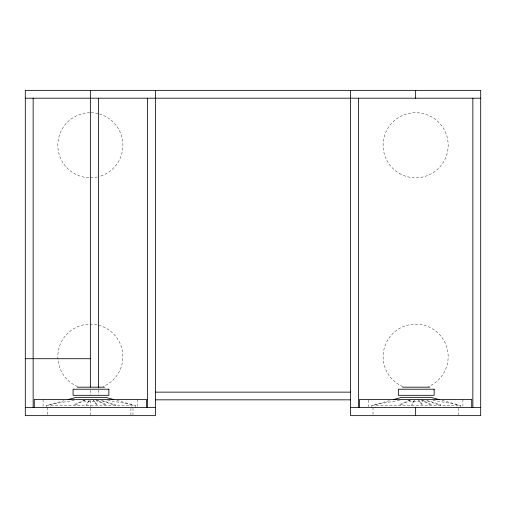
<?xml version="1.0" encoding="UTF-8"?>
<svg xmlns="http://www.w3.org/2000/svg" width="506" height="506" viewBox="0 0 506 506"><rect width="100%" height="100%" fill="white"/><g stroke="black" fill="none" stroke-linecap="round" stroke-linejoin="round"><path stroke-width="0.38" stroke-dasharray="2.53 1.9" d="M89.328 400.056L86.387 405.477L86.387 404.446L89.695 399.379M414.61 400.056L411.669 405.477L411.669 404.446L414.983 399.379M99.024 400.398L97.253 401.41L84.679 401.41L82.914 400.398M424.306 400.398L422.542 401.41L409.968 401.41L408.203 400.398M85.729 399.74L74.603 405.477L74.603 404.446L85.729 399.677M411.011 399.74L399.892 405.477L399.892 404.446L411.011 399.677M46.52 407.513L46.52 405.477L65.16 400.391M371.809 407.513L371.809 405.477L390.442 400.391M74.262 400.309L50.303 404.446L50.303 407.513M399.544 400.309L375.585 404.446L375.585 407.513M46.52 405.477L135.412 405.477L135.412 407.513M371.809 405.477L460.7 405.477L460.7 407.513M432.965 400.309L456.924 404.446L456.924 407.513M107.677 400.309L131.636 404.446L131.636 406.83M442.067 400.391L460.7 405.477M116.778 400.391L135.412 405.477M426.666 400.436L440.555 404.446L440.555 405.477L425.932 400.398M101.377 400.436L115.273 404.446L115.273 405.477L100.643 400.398M421.081 399.696L431.207 404.446L431.207 405.477L421.081 399.759M95.798 399.696L105.925 404.446L105.925 405.477L95.798 399.759M417.95 399.379L422.352 404.446L422.352 405.477L418.829 400.6M92.661 399.379L97.063 404.446L97.063 405.477L93.54 400.6M462.914 399.379L462.914 406.773M458.265 408.247L458.265 414.901M373.017 407.513L373.017 414.901M368.368 400.119L368.368 406.773M137.632 399.379L137.632 406.773M132.983 408.247L132.983 414.901M130.896 408.247L130.896 414.901M98.379 390.082L98.379 394.788M90.359 390.196L90.359 394.92M90.359 400.429L90.359 406.723M90.359 408.247L90.359 415.641M47.735 407.513L47.735 414.901M43.086 399.379L43.086 406.773M77.551 386.584A32.529 32.529 0 0 1 64.629 336.781A32.529 32.529 0 0 1 116.083 336.781A32.529 32.529 0 0 1 103.167 386.584M402.833 386.584A32.529 32.529 0 0 1 389.917 336.781A32.529 32.529 0 0 1 441.371 336.781A32.529 32.529 0 0 1 428.449 386.584M99.518 114.033A32.529 32.529 0 0 1 98.778 176.67M97.278 177.03A32.529 32.529 0 0 1 90.359 177.777M88.816 177.739A32.529 32.529 0 0 1 57.836 144.482A32.529 32.529 0 0 1 90.359 112.718M91.124 112.73A32.529 32.529 0 0 1 98.778 113.831M399.379 173.419A32.529 32.529 0 0 0 448.171 145.247A32.529 32.529 0 0 0 399.379 117.076A32.529 32.529 0 0 0 399.379 173.419"/><path stroke-width="0.76" d="M68.133 399.576L76.298 397.343L105.634 397.343L113.806 399.576M393.415 399.576L401.587 397.343L430.922 397.343L439.094 399.576M25.3 98.202L480.7 98.202M25.3 358.716L90.359 358.716M77.348 387.179L104.59 387.179M402.631 387.179L429.872 387.179M155.412 392.144L350.588 392.144M147.398 399.493L147.569 407.513M155.412 399.829L350.588 399.829M25.3 407.513L155.412 407.513M350.588 407.513L480.7 407.513M472.851 98.202L472.851 407.513M471.712 407.513L471.712 399.379L359.576 399.379L359.576 407.513M415.641 90.359L415.641 98.202M415.641 407.513L415.641 415.641M358.431 98.202L358.431 407.513M350.588 90.359L350.588 415.641L480.7 415.641L480.7 90.359L25.3 90.359L25.3 415.641L155.412 415.641L155.412 90.359M147.398 98.202L147.398 399.829M146.424 407.513L146.424 399.379L34.288 399.379L34.288 407.513M98.379 98.202L98.379 387.729M90.359 90.359L90.359 387.052M33.149 98.202L33.149 407.513M108.853 389.215L73.085 389.215L73.085 395.312L108.853 395.312L108.853 389.215M434.142 389.215L398.367 389.215L398.367 395.312L434.142 395.312L434.142 389.215"/></g></svg>
